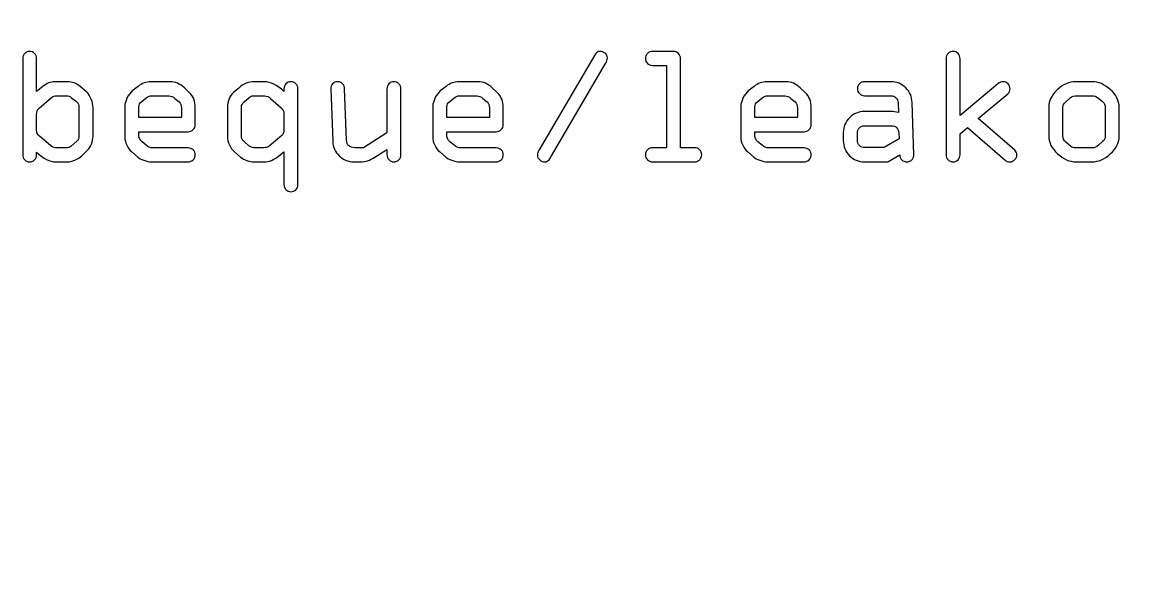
# Model space of a CAD drawing. Header units: centimetres. Extents: x -24.7 to -6.6, y 0.1 to 22.
# Drawn here: x -10.239 to -8.153, y 1.893 to 2.937 of the extents above; entities that cross this region are included whole.
import ezdxf

# ---------------------------------------------------------------- set-up
doc = ezdxf.new("R2010")
doc.units = ezdxf.units.CM
doc.header["$MEASUREMENT"] = 0
doc.layers.add('Layer 1', color=7, linetype='Continuous')

msp = doc.modelspace()

# ---------------------------------------------------------------- linework, layer by layer
at = {"layer": 'Layer 1', "lineweight": 20}
msp.add_open_spline([(-24.23734, 10.9532), (-24.23734, 10.9532), (-7.01586, 10.9532), (-7.01586, 10.9532), (-7.01586, 10.9532), (-6.78356, 10.9532), (-6.5935, 10.76314), (-6.5935, 10.53084), (-6.5935, 10.53084), (-6.5935, 10.53084), (-6.5935, 0.49496), (-6.5935, 0.49496), (-6.5935, 0.49496), (-6.5935, 0.26266), (-6.78356, 0.0726), (-7.01586, 0.0726), (-7.01586, 0.0726), (-7.01586, 0.0726), (-24.23734, 0.0726), (-24.23734, 0.0726), (-24.23734, 0.0726), (-24.46964, 0.0726), (-24.6597, 0.26266), (-24.6597, 0.49496), (-24.6597, 0.49496), (-24.6597, 0.49496), (-24.6597, 10.53084), (-24.6597, 10.53084), (-24.6597, 10.53084), (-24.6597, 10.76314), (-24.46964, 10.9532), (-24.23734, 10.9532)], degree=3, knots=[0, 0, 0, 0, 0.1111111, 0.1111111, 0.1111111, 0.1111111, 0.2222222, 0.2222222, 0.2222222, 0.2222222, 0.3333333, 0.3333333, 0.3333333, 0.3333333, 0.4444444, 0.4444444, 0.4444444, 0.4444444, 0.5555556, 0.5555556, 0.5555556, 0.5555556, 0.6666667, 0.6666667, 0.6666667, 0.6666667, 0.7777778, 0.7777778, 0.7777778, 0.7777778, 1, 1, 1, 1], dxfattribs=at)
at = {"layer": 'Layer 1', "color": 4}
for points, knots in [([(-10.21192, 2.86979), (-10.21192, 2.86979), (-10.21192, 2.80825), (-10.21192, 2.80825), (-10.21192, 2.80825), (-10.21192, 2.80825), (-10.20044, 2.8174), (-10.20044, 2.8174), (-10.20044, 2.8174), (-10.19319, 2.82338), (-10.18573, 2.82634), (-10.17795, 2.82634), (-10.17795, 2.82634), (-10.17795, 2.82634), (-10.15408, 2.82634), (-10.15408, 2.82634), (-10.15408, 2.82634), (-10.1453, 2.82634), (-10.13752, 2.82338), (-10.1307, 2.8174), (-10.1307, 2.8174), (-10.1307, 2.8174), (-10.11831, 2.80671), (-10.11831, 2.80671), (-10.11831, 2.80671), (-10.11487, 2.80369), (-10.11207, 2.79941), (-10.10985, 2.79385), (-10.10985, 2.79385), (-10.10762, 2.7883), (-10.10651, 2.78285), (-10.10651, 2.77745), (-10.10651, 2.77745), (-10.10651, 2.77745), (-10.10651, 2.7249), (-10.10651, 2.7249), (-10.10651, 2.7249), (-10.10651, 2.72014), (-10.10757, 2.71516), (-10.10963, 2.70987), (-10.10963, 2.70987), (-10.1117, 2.70463), (-10.11408, 2.70077), (-10.11673, 2.69828), (-10.11673, 2.69828), (-10.11673, 2.69828), (-10.12805, 2.68765), (-10.12805, 2.68765), (-10.12805, 2.68765), (-10.13096, 2.68484), (-10.13509, 2.68236), (-10.14048, 2.68013), (-10.14048, 2.68013), (-10.14583, 2.67791), (-10.15038, 2.6768), (-10.15408, 2.6768), (-10.15408, 2.6768), (-10.15408, 2.6768), (-10.17642, 2.6768), (-10.17642, 2.6768), (-10.17642, 2.6768), (-10.18726, 2.6768), (-10.19912, 2.68283), (-10.21192, 2.6949), (-10.21192, 2.6949), (-10.21192, 2.6949), (-10.21192, 2.68982), (-10.21192, 2.68982), (-10.21192, 2.68982), (-10.21192, 2.68617), (-10.21319, 2.6831), (-10.21573, 2.68061), (-10.21573, 2.68061), (-10.21827, 2.67807), (-10.22134, 2.6768), (-10.22494, 2.6768), (-10.22494, 2.6768), (-10.22854, 2.6768), (-10.23161, 2.67807), (-10.23415, 2.68061), (-10.23415, 2.68061), (-10.23669, 2.68315), (-10.23796, 2.68622), (-10.23796, 2.68982), (-10.23796, 2.68982), (-10.23796, 2.68982), (-10.23796, 2.86984), (-10.23796, 2.86984), (-10.23796, 2.86984), (-10.23796, 2.87344), (-10.23669, 2.87651), (-10.23409, 2.87905), (-10.23409, 2.87905), (-10.2315, 2.88159), (-10.22843, 2.88286), (-10.22494, 2.88286), (-10.22494, 2.88286), (-10.22134, 2.88286), (-10.21827, 2.88159), (-10.21573, 2.87905), (-10.21573, 2.87905), (-10.21319, 2.87651), (-10.21192, 2.87339), (-10.21192, 2.86979)], [0, 0, 0, 0, 0.037037, 0.037037, 0.037037, 0.037037, 0.0740741, 0.0740741, 0.0740741, 0.0740741, 0.1111111, 0.1111111, 0.1111111, 0.1111111, 0.1481481, 0.1481481, 0.1481481, 0.1481481, 0.1851852, 0.1851852, 0.1851852, 0.1851852, 0.2222222, 0.2222222, 0.2222222, 0.2222222, 0.2592593, 0.2592593, 0.2592593, 0.2592593, 0.2962963, 0.2962963, 0.2962963, 0.2962963, 0.3333333, 0.3333333, 0.3333333, 0.3333333, 0.3703704, 0.3703704, 0.3703704, 0.3703704, 0.4074074, 0.4074074, 0.4074074, 0.4074074, 0.4444444, 0.4444444, 0.4444444, 0.4444444, 0.4814815, 0.4814815, 0.4814815, 0.4814815, 0.5185185, 0.5185185, 0.5185185, 0.5185185, 0.5555556, 0.5555556, 0.5555556, 0.5555556, 0.5925926, 0.5925926, 0.5925926, 0.5925926, 0.6296296, 0.6296296, 0.6296296, 0.6296296, 0.6666667, 0.6666667, 0.6666667, 0.6666667, 0.7037037, 0.7037037, 0.7037037, 0.7037037, 0.7407407, 0.7407407, 0.7407407, 0.7407407, 0.7777778, 0.7777778, 0.7777778, 0.7777778, 0.8148148, 0.8148148, 0.8148148, 0.8148148, 0.8518519, 0.8518519, 0.8518519, 0.8518519, 0.8888889, 0.8888889, 0.8888889, 0.8888889, 0.9259259, 0.9259259, 0.9259259, 0.9259259, 1, 1, 1, 1]), ([(-9.14899, 2.86021), (-9.14899, 2.86021), (-9.25471, 2.68082), (-9.25471, 2.68082), (-9.25471, 2.68082), (-9.25641, 2.67812), (-9.259, 2.6768), (-9.26265, 2.6768), (-9.26265, 2.6768), (-9.26604, 2.6768), (-9.26921, 2.67796), (-9.27218, 2.68029), (-9.27218, 2.68029), (-9.27509, 2.68262), (-9.27657, 2.68558), (-9.27657, 2.68918), (-9.27657, 2.68918), (-9.27657, 2.69241), (-9.27551, 2.6958), (-9.27345, 2.69945), (-9.27345, 2.69945), (-9.27345, 2.69945), (-9.16782, 2.87868), (-9.16782, 2.87868), (-9.16782, 2.87868), (-9.16608, 2.88148), (-9.16333, 2.88286), (-9.15957, 2.88286), (-9.15957, 2.88286), (-9.15629, 2.88286), (-9.15311, 2.88175), (-9.1502, 2.87952), (-9.1502, 2.87952), (-9.14724, 2.8773), (-9.14576, 2.87439), (-9.14576, 2.87074), (-9.14576, 2.87074), (-9.14576, 2.86735), (-9.14682, 2.86386), (-9.14899, 2.86021)], [0, 0, 0, 0, 0.0909091, 0.0909091, 0.0909091, 0.0909091, 0.1818182, 0.1818182, 0.1818182, 0.1818182, 0.2727273, 0.2727273, 0.2727273, 0.2727273, 0.3636364, 0.3636364, 0.3636364, 0.3636364, 0.4545455, 0.4545455, 0.4545455, 0.4545455, 0.5454545, 0.5454545, 0.5454545, 0.5454545, 0.6363636, 0.6363636, 0.6363636, 0.6363636, 0.7272727, 0.7272727, 0.7272727, 0.7272727, 0.8181818, 0.8181818, 0.8181818, 0.8181818, 1, 1, 1, 1]), ([(-8.98262, 2.6768), (-8.98262, 2.6768), (-9.06157, 2.6768), (-9.06157, 2.6768), (-9.06157, 2.6768), (-9.06522, 2.6768), (-9.06829, 2.67812), (-9.07083, 2.68077), (-9.07083, 2.68077), (-9.07337, 2.68341), (-9.07464, 2.68654), (-9.07464, 2.69014), (-9.07464, 2.69014), (-9.07464, 2.69363), (-9.07337, 2.6967), (-9.07083, 2.69929), (-9.07083, 2.69929), (-9.06829, 2.70188), (-9.06522, 2.70315), (-9.06162, 2.70315), (-9.06162, 2.70315), (-9.06162, 2.70315), (-9.03558, 2.70315), (-9.03558, 2.70315), (-9.03558, 2.70315), (-9.03558, 2.70315), (-9.03558, 2.85682), (-9.03558, 2.85682), (-9.03558, 2.85682), (-9.03558, 2.85682), (-9.06173, 2.85682), (-9.06173, 2.85682), (-9.06173, 2.85682), (-9.06532, 2.85682), (-9.06834, 2.85809), (-9.07088, 2.86063), (-9.07088, 2.86063), (-9.07337, 2.86317), (-9.07464, 2.86624), (-9.07464, 2.86984), (-9.07464, 2.86984), (-9.07464, 2.87344), (-9.07337, 2.87651), (-9.07088, 2.87905), (-9.07088, 2.87905), (-9.06834, 2.88159), (-9.06527, 2.88286), (-9.06167, 2.88286), (-9.06167, 2.88286), (-9.06167, 2.88286), (-9.0222, 2.88286), (-9.0222, 2.88286), (-9.0222, 2.88286), (-9.0187, 2.88286), (-9.01564, 2.88159), (-9.0131, 2.87899), (-9.0131, 2.87899), (-9.0105, 2.8764), (-9.00923, 2.87333), (-9.00923, 2.86984), (-9.00923, 2.86984), (-9.00923, 2.86984), (-9.00923, 2.70315), (-9.00923, 2.70315), (-9.00923, 2.70315), (-9.00923, 2.70315), (-8.98267, 2.70315), (-8.98267, 2.70315), (-8.98267, 2.70315), (-8.97912, 2.70315), (-8.97605, 2.70188), (-8.97346, 2.69929), (-8.97346, 2.69929), (-8.97087, 2.6967), (-8.96954, 2.69363), (-8.96954, 2.69014), (-8.96954, 2.69014), (-8.96954, 2.68654), (-8.97081, 2.68341), (-8.97335, 2.68077), (-8.97335, 2.68077), (-8.97589, 2.67812), (-8.97896, 2.6768), (-8.98262, 2.6768)], [0, 0, 0, 0, 0.0454545, 0.0454545, 0.0454545, 0.0454545, 0.0909091, 0.0909091, 0.0909091, 0.0909091, 0.1363636, 0.1363636, 0.1363636, 0.1363636, 0.1818182, 0.1818182, 0.1818182, 0.1818182, 0.2272727, 0.2272727, 0.2272727, 0.2272727, 0.2727273, 0.2727273, 0.2727273, 0.2727273, 0.3181818, 0.3181818, 0.3181818, 0.3181818, 0.3636364, 0.3636364, 0.3636364, 0.3636364, 0.4090909, 0.4090909, 0.4090909, 0.4090909, 0.4545455, 0.4545455, 0.4545455, 0.4545455, 0.5, 0.5, 0.5, 0.5, 0.5454545, 0.5454545, 0.5454545, 0.5454545, 0.5909091, 0.5909091, 0.5909091, 0.5909091, 0.6363636, 0.6363636, 0.6363636, 0.6363636, 0.6818182, 0.6818182, 0.6818182, 0.6818182, 0.7272727, 0.7272727, 0.7272727, 0.7272727, 0.7727273, 0.7727273, 0.7727273, 0.7727273, 0.8181818, 0.8181818, 0.8181818, 0.8181818, 0.8636364, 0.8636364, 0.8636364, 0.8636364, 0.9090909, 0.9090909, 0.9090909, 0.9090909, 1, 1, 1, 1]), ([(-8.51298, 2.68982), (-8.51298, 2.68982), (-8.51298, 2.86952), (-8.51298, 2.86952), (-8.51298, 2.86952), (-8.51298, 2.87323), (-8.51171, 2.8764), (-8.50917, 2.87899), (-8.50917, 2.87899), (-8.50663, 2.88159), (-8.50356, 2.88286), (-8.49996, 2.88286), (-8.49996, 2.88286), (-8.49636, 2.88286), (-8.49329, 2.88159), (-8.49075, 2.87899), (-8.49075, 2.87899), (-8.48821, 2.8764), (-8.48694, 2.87323), (-8.48694, 2.86952), (-8.48694, 2.86952), (-8.48694, 2.86952), (-8.48694, 2.76316), (-8.48694, 2.76316), (-8.48694, 2.76316), (-8.48694, 2.76316), (-8.41641, 2.82264), (-8.41641, 2.82264), (-8.41641, 2.82264), (-8.41339, 2.82513), (-8.41016, 2.82634), (-8.40662, 2.82634), (-8.40662, 2.82634), (-8.40291, 2.82634), (-8.39979, 2.82502), (-8.3973, 2.82243), (-8.3973, 2.82243), (-8.39482, 2.81978), (-8.3936, 2.81671), (-8.3936, 2.81311), (-8.3936, 2.81311), (-8.3936, 2.8093), (-8.39498, 2.80629), (-8.39778, 2.80401), (-8.39778, 2.80401), (-8.39778, 2.80401), (-8.45297, 2.75776), (-8.45297, 2.75776), (-8.45297, 2.75776), (-8.45297, 2.75776), (-8.38492, 2.69865), (-8.38492, 2.69865), (-8.38492, 2.69865), (-8.38222, 2.69649), (-8.3809, 2.69363), (-8.3809, 2.69014), (-8.3809, 2.69014), (-8.3809, 2.6867), (-8.38212, 2.68363), (-8.3846, 2.68093), (-8.3846, 2.68093), (-8.38709, 2.67818), (-8.39016, 2.6768), (-8.39376, 2.6768), (-8.39376, 2.6768), (-8.39736, 2.6768), (-8.40058, 2.67796), (-8.40339, 2.68035), (-8.40339, 2.68035), (-8.40339, 2.68035), (-8.47329, 2.74072), (-8.47329, 2.74072), (-8.47329, 2.74072), (-8.47329, 2.74072), (-8.48694, 2.72929), (-8.48694, 2.72929), (-8.48694, 2.72929), (-8.48694, 2.72929), (-8.48694, 2.68982), (-8.48694, 2.68982), (-8.48694, 2.68982), (-8.48694, 2.68622), (-8.48821, 2.68315), (-8.49075, 2.68061), (-8.49075, 2.68061), (-8.49329, 2.67807), (-8.49636, 2.6768), (-8.49996, 2.6768), (-8.49996, 2.6768), (-8.50356, 2.6768), (-8.50663, 2.67807), (-8.50917, 2.68061), (-8.50917, 2.68061), (-8.51171, 2.68315), (-8.51298, 2.68622), (-8.51298, 2.68982)], [0, 0, 0, 0, 0.04, 0.04, 0.04, 0.04, 0.08, 0.08, 0.08, 0.08, 0.12, 0.12, 0.12, 0.12, 0.16, 0.16, 0.16, 0.16, 0.2, 0.2, 0.2, 0.2, 0.24, 0.24, 0.24, 0.24, 0.28, 0.28, 0.28, 0.28, 0.32, 0.32, 0.32, 0.32, 0.36, 0.36, 0.36, 0.36, 0.4, 0.4, 0.4, 0.4, 0.44, 0.44, 0.44, 0.44, 0.48, 0.48, 0.48, 0.48, 0.52, 0.52, 0.52, 0.52, 0.56, 0.56, 0.56, 0.56, 0.6, 0.6, 0.6, 0.6, 0.64, 0.64, 0.64, 0.64, 0.68, 0.68, 0.68, 0.68, 0.72, 0.72, 0.72, 0.72, 0.76, 0.76, 0.76, 0.76, 0.8, 0.8, 0.8, 0.8, 0.84, 0.84, 0.84, 0.84, 0.88, 0.88, 0.88, 0.88, 0.92, 0.92, 0.92, 0.92, 1, 1, 1, 1]), ([(-9.91569, 2.77745), (-9.91569, 2.77745), (-9.91569, 2.74602), (-9.91569, 2.74602), (-9.91569, 2.74602), (-9.91569, 2.74247), (-9.91696, 2.73945), (-9.91956, 2.73686), (-9.91956, 2.73686), (-9.92215, 2.73427), (-9.92522, 2.733), (-9.92871, 2.733), (-9.92871, 2.733), (-9.92871, 2.733), (-10.02079, 2.733), (-10.02079, 2.733), (-10.02079, 2.733), (-10.02079, 2.733), (-10.02079, 2.72538), (-10.02079, 2.72538), (-10.02079, 2.72538), (-10.02079, 2.72093), (-10.01888, 2.71712), (-10.01507, 2.71405), (-10.01507, 2.71405), (-10.01507, 2.71405), (-10.00745, 2.70765), (-10.00745, 2.70765), (-10.00745, 2.70765), (-10.00332, 2.70442), (-9.99941, 2.70284), (-9.99565, 2.70284), (-9.99565, 2.70284), (-9.99565, 2.70284), (-9.92871, 2.70284), (-9.92871, 2.70284), (-9.92871, 2.70284), (-9.92522, 2.70284), (-9.92215, 2.70157), (-9.91956, 2.69903), (-9.91956, 2.69903), (-9.91696, 2.69649), (-9.91569, 2.69342), (-9.91569, 2.68982), (-9.91569, 2.68982), (-9.91569, 2.68633), (-9.91702, 2.68326), (-9.91966, 2.68066), (-9.91966, 2.68066), (-9.92231, 2.67807), (-9.92533, 2.6768), (-9.92871, 2.6768), (-9.92871, 2.6768), (-9.92871, 2.6768), (-9.9974, 2.6768), (-9.9974, 2.6768), (-9.9974, 2.6768), (-10.00195, 2.6768), (-10.00671, 2.67775), (-10.01174, 2.67966), (-10.01174, 2.67966), (-10.01671, 2.68156), (-10.02042, 2.68357), (-10.0228, 2.68564), (-10.0228, 2.68564), (-10.0228, 2.68564), (-10.03444, 2.69585), (-10.03444, 2.69585), (-10.03444, 2.69585), (-10.03804, 2.69876), (-10.04105, 2.70278), (-10.04349, 2.70797), (-10.04349, 2.70797), (-10.04592, 2.7131), (-10.04714, 2.71786), (-10.04714, 2.7222), (-10.04714, 2.7222), (-10.04714, 2.7222), (-10.04714, 2.78189), (-10.04714, 2.78189), (-10.04714, 2.78189), (-10.04714, 2.78528), (-10.04582, 2.78988), (-10.04317, 2.79565), (-10.04317, 2.79565), (-10.04053, 2.80142), (-10.03719, 2.80592), (-10.03317, 2.80914), (-10.03317, 2.80914), (-10.03317, 2.80914), (-10.02232, 2.81766), (-10.02232, 2.81766), (-10.02232, 2.81766), (-10.01523, 2.82343), (-10.00729, 2.82634), (-9.99862, 2.82634), (-9.99862, 2.82634), (-9.99862, 2.82634), (-9.96205, 2.82634), (-9.96205, 2.82634), (-9.96205, 2.82634), (-9.95284, 2.82634), (-9.94416, 2.82253), (-9.93601, 2.81491), (-9.93601, 2.81491), (-9.93601, 2.81491), (-9.92623, 2.8056), (-9.92623, 2.8056), (-9.92623, 2.8056), (-9.91919, 2.7993), (-9.91569, 2.78994), (-9.91569, 2.77745)], [0, 0, 0, 0, 0.0344828, 0.0344828, 0.0344828, 0.0344828, 0.0689655, 0.0689655, 0.0689655, 0.0689655, 0.1034483, 0.1034483, 0.1034483, 0.1034483, 0.137931, 0.137931, 0.137931, 0.137931, 0.1724138, 0.1724138, 0.1724138, 0.1724138, 0.2068966, 0.2068966, 0.2068966, 0.2068966, 0.2413793, 0.2413793, 0.2413793, 0.2413793, 0.2758621, 0.2758621, 0.2758621, 0.2758621, 0.3103448, 0.3103448, 0.3103448, 0.3103448, 0.3448276, 0.3448276, 0.3448276, 0.3448276, 0.3793103, 0.3793103, 0.3793103, 0.3793103, 0.4137931, 0.4137931, 0.4137931, 0.4137931, 0.4482759, 0.4482759, 0.4482759, 0.4482759, 0.4827586, 0.4827586, 0.4827586, 0.4827586, 0.5172414, 0.5172414, 0.5172414, 0.5172414, 0.5517241, 0.5517241, 0.5517241, 0.5517241, 0.5862069, 0.5862069, 0.5862069, 0.5862069, 0.6206897, 0.6206897, 0.6206897, 0.6206897, 0.6551724, 0.6551724, 0.6551724, 0.6551724, 0.6896552, 0.6896552, 0.6896552, 0.6896552, 0.7241379, 0.7241379, 0.7241379, 0.7241379, 0.7586207, 0.7586207, 0.7586207, 0.7586207, 0.7931034, 0.7931034, 0.7931034, 0.7931034, 0.8275862, 0.8275862, 0.8275862, 0.8275862, 0.862069, 0.862069, 0.862069, 0.862069, 0.8965517, 0.8965517, 0.8965517, 0.8965517, 0.9310345, 0.9310345, 0.9310345, 0.9310345, 1, 1, 1, 1]), ([(-9.74996, 2.63425), (-9.74996, 2.63425), (-9.74996, 2.69553), (-9.74996, 2.69553), (-9.74996, 2.69553), (-9.74996, 2.69553), (-9.75991, 2.68733), (-9.75991, 2.68733), (-9.75991, 2.68733), (-9.76853, 2.68029), (-9.77764, 2.6768), (-9.78727, 2.6768), (-9.78727, 2.6768), (-9.78727, 2.6768), (-9.80483, 2.6768), (-9.80483, 2.6768), (-9.80483, 2.6768), (-9.8151, 2.6768), (-9.82378, 2.67976), (-9.83082, 2.68564), (-9.83082, 2.68564), (-9.83082, 2.68564), (-9.84293, 2.6958), (-9.84293, 2.6958), (-9.84293, 2.6958), (-9.84659, 2.69881), (-9.84955, 2.70294), (-9.85188, 2.70829), (-9.85188, 2.70829), (-9.85421, 2.71358), (-9.85537, 2.71871), (-9.85537, 2.72363), (-9.85537, 2.72363), (-9.85537, 2.72363), (-9.85537, 2.77777), (-9.85537, 2.77777), (-9.85537, 2.77777), (-9.85537, 2.79025), (-9.85156, 2.79978), (-9.84389, 2.80639), (-9.84389, 2.80639), (-9.84389, 2.80639), (-9.83436, 2.8146), (-9.83436, 2.8146), (-9.83436, 2.8146), (-9.82579, 2.82243), (-9.81605, 2.82634), (-9.80515, 2.82634), (-9.80515, 2.82634), (-9.80515, 2.82634), (-9.78605, 2.82634), (-9.78605, 2.82634), (-9.78605, 2.82634), (-9.77504, 2.82634), (-9.76303, 2.8202), (-9.74996, 2.80793), (-9.74996, 2.80793), (-9.74996, 2.80793), (-9.74996, 2.81333), (-9.74996, 2.81333), (-9.74996, 2.81333), (-9.74996, 2.81698), (-9.74869, 2.82005), (-9.74615, 2.82253), (-9.74615, 2.82253), (-9.74361, 2.82507), (-9.74054, 2.82634), (-9.73694, 2.82634), (-9.73694, 2.82634), (-9.73334, 2.82634), (-9.73027, 2.82507), (-9.72773, 2.82253), (-9.72773, 2.82253), (-9.72519, 2.82005), (-9.72392, 2.81698), (-9.72392, 2.81333), (-9.72392, 2.81333), (-9.72392, 2.81333), (-9.72392, 2.63425), (-9.72392, 2.63425), (-9.72392, 2.63425), (-9.72392, 2.6305), (-9.72519, 2.62738), (-9.72773, 2.62478), (-9.72773, 2.62478), (-9.73027, 2.62219), (-9.73334, 2.62092), (-9.73694, 2.62092), (-9.73694, 2.62092), (-9.74054, 2.62092), (-9.74361, 2.62219), (-9.74615, 2.62478), (-9.74615, 2.62478), (-9.74869, 2.62738), (-9.74996, 2.63055), (-9.74996, 2.63425)], [0, 0, 0, 0, 0.04, 0.04, 0.04, 0.04, 0.08, 0.08, 0.08, 0.08, 0.12, 0.12, 0.12, 0.12, 0.16, 0.16, 0.16, 0.16, 0.2, 0.2, 0.2, 0.2, 0.24, 0.24, 0.24, 0.24, 0.28, 0.28, 0.28, 0.28, 0.32, 0.32, 0.32, 0.32, 0.36, 0.36, 0.36, 0.36, 0.4, 0.4, 0.4, 0.4, 0.44, 0.44, 0.44, 0.44, 0.48, 0.48, 0.48, 0.48, 0.52, 0.52, 0.52, 0.52, 0.56, 0.56, 0.56, 0.56, 0.6, 0.6, 0.6, 0.6, 0.64, 0.64, 0.64, 0.64, 0.68, 0.68, 0.68, 0.68, 0.72, 0.72, 0.72, 0.72, 0.76, 0.76, 0.76, 0.76, 0.8, 0.8, 0.8, 0.8, 0.84, 0.84, 0.84, 0.84, 0.88, 0.88, 0.88, 0.88, 0.92, 0.92, 0.92, 0.92, 1, 1, 1, 1]), ([(-9.60137, 2.70315), (-9.60137, 2.70315), (-9.55755, 2.73109), (-9.55755, 2.73109), (-9.55755, 2.73109), (-9.55755, 2.73109), (-9.55755, 2.81306), (-9.55755, 2.81306), (-9.55755, 2.81306), (-9.55755, 2.81666), (-9.55628, 2.81978), (-9.55374, 2.82243), (-9.55374, 2.82243), (-9.5512, 2.82502), (-9.54814, 2.82634), (-9.54454, 2.82634), (-9.54454, 2.82634), (-9.54094, 2.82634), (-9.53787, 2.82502), (-9.53533, 2.82237), (-9.53533, 2.82237), (-9.53279, 2.81978), (-9.53152, 2.81666), (-9.53152, 2.81306), (-9.53152, 2.81306), (-9.53152, 2.81306), (-9.53152, 2.68982), (-9.53152, 2.68982), (-9.53152, 2.68982), (-9.53152, 2.68627), (-9.53279, 2.68326), (-9.53538, 2.68066), (-9.53538, 2.68066), (-9.53798, 2.67807), (-9.54104, 2.6768), (-9.54454, 2.6768), (-9.54454, 2.6768), (-9.54803, 2.6768), (-9.5511, 2.67807), (-9.55369, 2.68066), (-9.55369, 2.68066), (-9.55628, 2.68326), (-9.55755, 2.68627), (-9.55755, 2.68976), (-9.55755, 2.68976), (-9.55755, 2.68976), (-9.55755, 2.69998), (-9.55755, 2.69998), (-9.55755, 2.69998), (-9.55755, 2.69998), (-9.58015, 2.68532), (-9.58015, 2.68532), (-9.58015, 2.68532), (-9.58904, 2.67966), (-9.59804, 2.6768), (-9.60708, 2.6768), (-9.60708, 2.6768), (-9.60708, 2.6768), (-9.6192, 2.6768), (-9.6192, 2.6768), (-9.6192, 2.6768), (-9.62984, 2.6768), (-9.63894, 2.6805), (-9.64661, 2.68797), (-9.64661, 2.68797), (-9.65423, 2.69537), (-9.65831, 2.70448), (-9.65884, 2.71522), (-9.65884, 2.71522), (-9.65884, 2.71522), (-9.66265, 2.81333), (-9.66265, 2.81333), (-9.66265, 2.81333), (-9.66286, 2.81671), (-9.66164, 2.81978), (-9.659, 2.82237), (-9.659, 2.82237), (-9.65635, 2.82502), (-9.65323, 2.82634), (-9.64963, 2.82634), (-9.64963, 2.82634), (-9.64614, 2.82634), (-9.64312, 2.82507), (-9.64058, 2.82248), (-9.64058, 2.82248), (-9.63804, 2.81989), (-9.63672, 2.81682), (-9.63661, 2.81333), (-9.63661, 2.81333), (-9.63661, 2.81333), (-9.63312, 2.71712), (-9.63312, 2.71712), (-9.63312, 2.71712), (-9.6328, 2.70781), (-9.62751, 2.70315), (-9.61719, 2.70315), (-9.61719, 2.70315), (-9.61719, 2.70315), (-9.60137, 2.70315), (-9.60137, 2.70315)], [0, 0, 0, 0, 0.0384615, 0.0384615, 0.0384615, 0.0384615, 0.0769231, 0.0769231, 0.0769231, 0.0769231, 0.1153846, 0.1153846, 0.1153846, 0.1153846, 0.1538462, 0.1538462, 0.1538462, 0.1538462, 0.1923077, 0.1923077, 0.1923077, 0.1923077, 0.2307692, 0.2307692, 0.2307692, 0.2307692, 0.2692308, 0.2692308, 0.2692308, 0.2692308, 0.3076923, 0.3076923, 0.3076923, 0.3076923, 0.3461538, 0.3461538, 0.3461538, 0.3461538, 0.3846154, 0.3846154, 0.3846154, 0.3846154, 0.4230769, 0.4230769, 0.4230769, 0.4230769, 0.4615385, 0.4615385, 0.4615385, 0.4615385, 0.5, 0.5, 0.5, 0.5, 0.5384615, 0.5384615, 0.5384615, 0.5384615, 0.5769231, 0.5769231, 0.5769231, 0.5769231, 0.6153846, 0.6153846, 0.6153846, 0.6153846, 0.6538462, 0.6538462, 0.6538462, 0.6538462, 0.6923077, 0.6923077, 0.6923077, 0.6923077, 0.7307692, 0.7307692, 0.7307692, 0.7307692, 0.7692308, 0.7692308, 0.7692308, 0.7692308, 0.8076923, 0.8076923, 0.8076923, 0.8076923, 0.8461538, 0.8461538, 0.8461538, 0.8461538, 0.8846154, 0.8846154, 0.8846154, 0.8846154, 0.9230769, 0.9230769, 0.9230769, 0.9230769, 1, 1, 1, 1]), ([(-9.34038, 2.77745), (-9.34038, 2.77745), (-9.34038, 2.74602), (-9.34038, 2.74602), (-9.34038, 2.74602), (-9.34038, 2.74247), (-9.34165, 2.73945), (-9.34425, 2.73686), (-9.34425, 2.73686), (-9.34684, 2.73427), (-9.34991, 2.733), (-9.3534, 2.733), (-9.3534, 2.733), (-9.3534, 2.733), (-9.44548, 2.733), (-9.44548, 2.733), (-9.44548, 2.733), (-9.44548, 2.733), (-9.44548, 2.72538), (-9.44548, 2.72538), (-9.44548, 2.72538), (-9.44548, 2.72093), (-9.44357, 2.71712), (-9.43976, 2.71405), (-9.43976, 2.71405), (-9.43976, 2.71405), (-9.43214, 2.70765), (-9.43214, 2.70765), (-9.43214, 2.70765), (-9.42801, 2.70442), (-9.4241, 2.70284), (-9.42034, 2.70284), (-9.42034, 2.70284), (-9.42034, 2.70284), (-9.3534, 2.70284), (-9.3534, 2.70284), (-9.3534, 2.70284), (-9.34991, 2.70284), (-9.34684, 2.70157), (-9.34425, 2.69903), (-9.34425, 2.69903), (-9.34165, 2.69649), (-9.34038, 2.69342), (-9.34038, 2.68982), (-9.34038, 2.68982), (-9.34038, 2.68633), (-9.34171, 2.68326), (-9.34435, 2.68066), (-9.34435, 2.68066), (-9.347, 2.67807), (-9.35002, 2.6768), (-9.3534, 2.6768), (-9.3534, 2.6768), (-9.3534, 2.6768), (-9.42209, 2.6768), (-9.42209, 2.6768), (-9.42209, 2.6768), (-9.42664, 2.6768), (-9.4314, 2.67775), (-9.43643, 2.67966), (-9.43643, 2.67966), (-9.4414, 2.68156), (-9.44511, 2.68357), (-9.44749, 2.68564), (-9.44749, 2.68564), (-9.44749, 2.68564), (-9.45913, 2.69585), (-9.45913, 2.69585), (-9.45913, 2.69585), (-9.46273, 2.69876), (-9.46574, 2.70278), (-9.46818, 2.70797), (-9.46818, 2.70797), (-9.47061, 2.7131), (-9.47183, 2.71786), (-9.47183, 2.7222), (-9.47183, 2.7222), (-9.47183, 2.7222), (-9.47183, 2.78189), (-9.47183, 2.78189), (-9.47183, 2.78189), (-9.47183, 2.78528), (-9.47051, 2.78988), (-9.46786, 2.79565), (-9.46786, 2.79565), (-9.46522, 2.80142), (-9.46188, 2.80592), (-9.45786, 2.80914), (-9.45786, 2.80914), (-9.45786, 2.80914), (-9.44701, 2.81766), (-9.44701, 2.81766), (-9.44701, 2.81766), (-9.43992, 2.82343), (-9.43198, 2.82634), (-9.42331, 2.82634), (-9.42331, 2.82634), (-9.42331, 2.82634), (-9.38674, 2.82634), (-9.38674, 2.82634), (-9.38674, 2.82634), (-9.37753, 2.82634), (-9.36885, 2.82253), (-9.3607, 2.81491), (-9.3607, 2.81491), (-9.3607, 2.81491), (-9.35092, 2.8056), (-9.35092, 2.8056), (-9.35092, 2.8056), (-9.34388, 2.7993), (-9.34038, 2.78994), (-9.34038, 2.77745)], [0, 0, 0, 0, 0.0344828, 0.0344828, 0.0344828, 0.0344828, 0.0689655, 0.0689655, 0.0689655, 0.0689655, 0.1034483, 0.1034483, 0.1034483, 0.1034483, 0.137931, 0.137931, 0.137931, 0.137931, 0.1724138, 0.1724138, 0.1724138, 0.1724138, 0.2068966, 0.2068966, 0.2068966, 0.2068966, 0.2413793, 0.2413793, 0.2413793, 0.2413793, 0.2758621, 0.2758621, 0.2758621, 0.2758621, 0.3103448, 0.3103448, 0.3103448, 0.3103448, 0.3448276, 0.3448276, 0.3448276, 0.3448276, 0.3793103, 0.3793103, 0.3793103, 0.3793103, 0.4137931, 0.4137931, 0.4137931, 0.4137931, 0.4482759, 0.4482759, 0.4482759, 0.4482759, 0.4827586, 0.4827586, 0.4827586, 0.4827586, 0.5172414, 0.5172414, 0.5172414, 0.5172414, 0.5517241, 0.5517241, 0.5517241, 0.5517241, 0.5862069, 0.5862069, 0.5862069, 0.5862069, 0.6206897, 0.6206897, 0.6206897, 0.6206897, 0.6551724, 0.6551724, 0.6551724, 0.6551724, 0.6896552, 0.6896552, 0.6896552, 0.6896552, 0.7241379, 0.7241379, 0.7241379, 0.7241379, 0.7586207, 0.7586207, 0.7586207, 0.7586207, 0.7931034, 0.7931034, 0.7931034, 0.7931034, 0.8275862, 0.8275862, 0.8275862, 0.8275862, 0.862069, 0.862069, 0.862069, 0.862069, 0.8965517, 0.8965517, 0.8965517, 0.8965517, 0.9310345, 0.9310345, 0.9310345, 0.9310345, 1, 1, 1, 1]), ([(-8.76507, 2.77745), (-8.76507, 2.77745), (-8.76507, 2.74602), (-8.76507, 2.74602), (-8.76507, 2.74602), (-8.76507, 2.74247), (-8.76634, 2.73945), (-8.76894, 2.73686), (-8.76894, 2.73686), (-8.77153, 2.73427), (-8.7746, 2.733), (-8.77809, 2.733), (-8.77809, 2.733), (-8.77809, 2.733), (-8.87017, 2.733), (-8.87017, 2.733), (-8.87017, 2.733), (-8.87017, 2.733), (-8.87017, 2.72538), (-8.87017, 2.72538), (-8.87017, 2.72538), (-8.87017, 2.72093), (-8.86826, 2.71712), (-8.86445, 2.71405), (-8.86445, 2.71405), (-8.86445, 2.71405), (-8.85683, 2.70765), (-8.85683, 2.70765), (-8.85683, 2.70765), (-8.8527, 2.70442), (-8.84879, 2.70284), (-8.84503, 2.70284), (-8.84503, 2.70284), (-8.84503, 2.70284), (-8.77809, 2.70284), (-8.77809, 2.70284), (-8.77809, 2.70284), (-8.7746, 2.70284), (-8.77153, 2.70157), (-8.76894, 2.69903), (-8.76894, 2.69903), (-8.76634, 2.69649), (-8.76507, 2.69342), (-8.76507, 2.68982), (-8.76507, 2.68982), (-8.76507, 2.68633), (-8.7664, 2.68326), (-8.76904, 2.68066), (-8.76904, 2.68066), (-8.77169, 2.67807), (-8.77471, 2.6768), (-8.77809, 2.6768), (-8.77809, 2.6768), (-8.77809, 2.6768), (-8.84678, 2.6768), (-8.84678, 2.6768), (-8.84678, 2.6768), (-8.85133, 2.6768), (-8.85609, 2.67775), (-8.86112, 2.67966), (-8.86112, 2.67966), (-8.86609, 2.68156), (-8.8698, 2.68357), (-8.87218, 2.68564), (-8.87218, 2.68564), (-8.87218, 2.68564), (-8.88382, 2.69585), (-8.88382, 2.69585), (-8.88382, 2.69585), (-8.88742, 2.69876), (-8.89043, 2.70278), (-8.89287, 2.70797), (-8.89287, 2.70797), (-8.8953, 2.7131), (-8.89652, 2.71786), (-8.89652, 2.7222), (-8.89652, 2.7222), (-8.89652, 2.7222), (-8.89652, 2.78189), (-8.89652, 2.78189), (-8.89652, 2.78189), (-8.89652, 2.78528), (-8.8952, 2.78988), (-8.89255, 2.79565), (-8.89255, 2.79565), (-8.88991, 2.80142), (-8.88657, 2.80592), (-8.88255, 2.80914), (-8.88255, 2.80914), (-8.88255, 2.80914), (-8.8717, 2.81766), (-8.8717, 2.81766), (-8.8717, 2.81766), (-8.86461, 2.82343), (-8.85667, 2.82634), (-8.848, 2.82634), (-8.848, 2.82634), (-8.848, 2.82634), (-8.81143, 2.82634), (-8.81143, 2.82634), (-8.81143, 2.82634), (-8.80222, 2.82634), (-8.79354, 2.82253), (-8.78539, 2.81491), (-8.78539, 2.81491), (-8.78539, 2.81491), (-8.77561, 2.8056), (-8.77561, 2.8056), (-8.77561, 2.8056), (-8.76857, 2.7993), (-8.76507, 2.78994), (-8.76507, 2.77745)], [0, 0, 0, 0, 0.0344828, 0.0344828, 0.0344828, 0.0344828, 0.0689655, 0.0689655, 0.0689655, 0.0689655, 0.1034483, 0.1034483, 0.1034483, 0.1034483, 0.137931, 0.137931, 0.137931, 0.137931, 0.1724138, 0.1724138, 0.1724138, 0.1724138, 0.2068966, 0.2068966, 0.2068966, 0.2068966, 0.2413793, 0.2413793, 0.2413793, 0.2413793, 0.2758621, 0.2758621, 0.2758621, 0.2758621, 0.3103448, 0.3103448, 0.3103448, 0.3103448, 0.3448276, 0.3448276, 0.3448276, 0.3448276, 0.3793103, 0.3793103, 0.3793103, 0.3793103, 0.4137931, 0.4137931, 0.4137931, 0.4137931, 0.4482759, 0.4482759, 0.4482759, 0.4482759, 0.4827586, 0.4827586, 0.4827586, 0.4827586, 0.5172414, 0.5172414, 0.5172414, 0.5172414, 0.5517241, 0.5517241, 0.5517241, 0.5517241, 0.5862069, 0.5862069, 0.5862069, 0.5862069, 0.6206897, 0.6206897, 0.6206897, 0.6206897, 0.6551724, 0.6551724, 0.6551724, 0.6551724, 0.6896552, 0.6896552, 0.6896552, 0.6896552, 0.7241379, 0.7241379, 0.7241379, 0.7241379, 0.7586207, 0.7586207, 0.7586207, 0.7586207, 0.7931034, 0.7931034, 0.7931034, 0.7931034, 0.8275862, 0.8275862, 0.8275862, 0.8275862, 0.862069, 0.862069, 0.862069, 0.862069, 0.8965517, 0.8965517, 0.8965517, 0.8965517, 0.9310345, 0.9310345, 0.9310345, 0.9310345, 1, 1, 1, 1]), ([(-8.66554, 2.77078), (-8.66554, 2.77078), (-8.61437, 2.77078), (-8.61437, 2.77078), (-8.61437, 2.77078), (-8.61156, 2.77078), (-8.60749, 2.77015), (-8.60225, 2.76888), (-8.60225, 2.76888), (-8.60225, 2.76888), (-8.60283, 2.78729), (-8.60283, 2.78729), (-8.60283, 2.78729), (-8.60283, 2.79094), (-8.6041, 2.79401), (-8.60664, 2.7965), (-8.60664, 2.7965), (-8.60918, 2.79904), (-8.6123, 2.80031), (-8.6159, 2.80031), (-8.6159, 2.80031), (-8.6159, 2.80031), (-8.66564, 2.80031), (-8.66564, 2.80031), (-8.66564, 2.80031), (-8.66914, 2.80031), (-8.67221, 2.80158), (-8.6748, 2.80417), (-8.6748, 2.80417), (-8.67739, 2.80676), (-8.67871, 2.80983), (-8.67871, 2.81333), (-8.67871, 2.81333), (-8.67871, 2.81692), (-8.67744, 2.81999), (-8.6749, 2.82253), (-8.6749, 2.82253), (-8.67236, 2.82507), (-8.6693, 2.82634), (-8.66564, 2.82634), (-8.66564, 2.82634), (-8.66564, 2.82634), (-8.61601, 2.82634), (-8.61601, 2.82634), (-8.61601, 2.82634), (-8.60521, 2.82634), (-8.59601, 2.82259), (-8.58839, 2.81502), (-8.58839, 2.81502), (-8.58077, 2.8075), (-8.5768, 2.79824), (-8.57648, 2.78729), (-8.57648, 2.78729), (-8.57648, 2.78729), (-8.5733, 2.68982), (-8.5733, 2.68982), (-8.5733, 2.68982), (-8.5733, 2.68622), (-8.57457, 2.68315), (-8.57717, 2.68061), (-8.57717, 2.68061), (-8.57976, 2.67807), (-8.58283, 2.6768), (-8.58632, 2.6768), (-8.58632, 2.6768), (-8.59003, 2.6768), (-8.5932, 2.67807), (-8.59579, 2.68061), (-8.59579, 2.68061), (-8.59839, 2.68315), (-8.59966, 2.68622), (-8.59966, 2.68982), (-8.59966, 2.68982), (-8.59966, 2.68982), (-8.62167, 2.6768), (-8.62167, 2.6768), (-8.62167, 2.6768), (-8.62167, 2.6768), (-8.6657, 2.6768), (-8.6657, 2.6768), (-8.6657, 2.6768), (-8.67665, 2.6768), (-8.68596, 2.68061), (-8.69358, 2.68828), (-8.69358, 2.68828), (-8.70126, 2.6959), (-8.70507, 2.70522), (-8.70507, 2.71617), (-8.70507, 2.71617), (-8.70507, 2.71617), (-8.70507, 2.73141), (-8.70507, 2.73141), (-8.70507, 2.73141), (-8.70507, 2.74226), (-8.7012, 2.75152), (-8.69348, 2.75924), (-8.69348, 2.75924), (-8.68575, 2.76692), (-8.67644, 2.77078), (-8.66554, 2.77078)], [0, 0, 0, 0, 0.0384615, 0.0384615, 0.0384615, 0.0384615, 0.0769231, 0.0769231, 0.0769231, 0.0769231, 0.1153846, 0.1153846, 0.1153846, 0.1153846, 0.1538462, 0.1538462, 0.1538462, 0.1538462, 0.1923077, 0.1923077, 0.1923077, 0.1923077, 0.2307692, 0.2307692, 0.2307692, 0.2307692, 0.2692308, 0.2692308, 0.2692308, 0.2692308, 0.3076923, 0.3076923, 0.3076923, 0.3076923, 0.3461538, 0.3461538, 0.3461538, 0.3461538, 0.3846154, 0.3846154, 0.3846154, 0.3846154, 0.4230769, 0.4230769, 0.4230769, 0.4230769, 0.4615385, 0.4615385, 0.4615385, 0.4615385, 0.5, 0.5, 0.5, 0.5, 0.5384615, 0.5384615, 0.5384615, 0.5384615, 0.5769231, 0.5769231, 0.5769231, 0.5769231, 0.6153846, 0.6153846, 0.6153846, 0.6153846, 0.6538462, 0.6538462, 0.6538462, 0.6538462, 0.6923077, 0.6923077, 0.6923077, 0.6923077, 0.7307692, 0.7307692, 0.7307692, 0.7307692, 0.7692308, 0.7692308, 0.7692308, 0.7692308, 0.8076923, 0.8076923, 0.8076923, 0.8076923, 0.8461538, 0.8461538, 0.8461538, 0.8461538, 0.8846154, 0.8846154, 0.8846154, 0.8846154, 0.9230769, 0.9230769, 0.9230769, 0.9230769, 1, 1, 1, 1]), ([(-8.18976, 2.77909), (-8.18976, 2.77909), (-8.18976, 2.72405), (-8.18976, 2.72405), (-8.18976, 2.72405), (-8.18976, 2.71241), (-8.19527, 2.70162), (-8.20627, 2.69167), (-8.20627, 2.69167), (-8.21728, 2.68177), (-8.22861, 2.6768), (-8.2403, 2.6768), (-8.2403, 2.6768), (-8.2403, 2.6768), (-8.27083, 2.6768), (-8.27083, 2.6768), (-8.27083, 2.6768), (-8.28274, 2.6768), (-8.29406, 2.68183), (-8.30491, 2.69193), (-8.30491, 2.69193), (-8.31576, 2.70199), (-8.32121, 2.71268), (-8.32121, 2.72405), (-8.32121, 2.72405), (-8.32121, 2.72405), (-8.32121, 2.77909), (-8.32121, 2.77909), (-8.32121, 2.77909), (-8.32121, 2.79047), (-8.31592, 2.80115), (-8.30533, 2.81121), (-8.30533, 2.81121), (-8.29475, 2.82132), (-8.28322, 2.82634), (-8.27083, 2.82634), (-8.27083, 2.82634), (-8.27083, 2.82634), (-8.2403, 2.82634), (-8.2403, 2.82634), (-8.2403, 2.82634), (-8.22861, 2.82655), (-8.21728, 2.82169), (-8.20627, 2.81179), (-8.20627, 2.81179), (-8.19527, 2.80184), (-8.18976, 2.79094), (-8.18976, 2.77909)], [0, 0, 0, 0, 0.0769231, 0.0769231, 0.0769231, 0.0769231, 0.1538462, 0.1538462, 0.1538462, 0.1538462, 0.2307692, 0.2307692, 0.2307692, 0.2307692, 0.3076923, 0.3076923, 0.3076923, 0.3076923, 0.3846154, 0.3846154, 0.3846154, 0.3846154, 0.4615385, 0.4615385, 0.4615385, 0.4615385, 0.5384615, 0.5384615, 0.5384615, 0.5384615, 0.6153846, 0.6153846, 0.6153846, 0.6153846, 0.6923077, 0.6923077, 0.6923077, 0.6923077, 0.7692308, 0.7692308, 0.7692308, 0.7692308, 0.8461538, 0.8461538, 0.8461538, 0.8461538, 1, 1, 1, 1]), ([(-10.1561, 2.79999), (-10.1561, 2.79999), (-10.17409, 2.79999), (-10.17409, 2.79999), (-10.17409, 2.79999), (-10.17843, 2.79999), (-10.18176, 2.79898), (-10.18404, 2.79703), (-10.18404, 2.79703), (-10.18404, 2.79703), (-10.20742, 2.77702), (-10.20742, 2.77702), (-10.20742, 2.77702), (-10.21044, 2.77433), (-10.21192, 2.7703), (-10.21192, 2.76496), (-10.21192, 2.76496), (-10.21192, 2.76496), (-10.21192, 2.73564), (-10.21192, 2.73564), (-10.21192, 2.73564), (-10.21192, 2.73136), (-10.21023, 2.72776), (-10.20679, 2.7249), (-10.20679, 2.7249), (-10.20679, 2.7249), (-10.18589, 2.70733), (-10.18589, 2.70733), (-10.18589, 2.70733), (-10.18287, 2.70453), (-10.17975, 2.70315), (-10.17642, 2.70315), (-10.17642, 2.70315), (-10.17642, 2.70315), (-10.1552, 2.70315), (-10.1552, 2.70315), (-10.1552, 2.70315), (-10.15218, 2.70315), (-10.14959, 2.70411), (-10.14742, 2.70596), (-10.14742, 2.70596), (-10.14742, 2.70596), (-10.13705, 2.71522), (-10.13705, 2.71522), (-10.13705, 2.71522), (-10.13424, 2.71728), (-10.13286, 2.72019), (-10.13286, 2.724), (-10.13286, 2.724), (-10.13286, 2.724), (-10.13286, 2.77866), (-10.13286, 2.77866), (-10.13286, 2.77866), (-10.13286, 2.783), (-10.13424, 2.78628), (-10.13705, 2.78856), (-10.13705, 2.78856), (-10.13705, 2.78856), (-10.14652, 2.79644), (-10.14652, 2.79644), (-10.14652, 2.79644), (-10.14937, 2.79883), (-10.1526, 2.79999), (-10.1561, 2.79999)], [0, 0, 0, 0, 0.0588235, 0.0588235, 0.0588235, 0.0588235, 0.1176471, 0.1176471, 0.1176471, 0.1176471, 0.1764706, 0.1764706, 0.1764706, 0.1764706, 0.2352941, 0.2352941, 0.2352941, 0.2352941, 0.2941176, 0.2941176, 0.2941176, 0.2941176, 0.3529412, 0.3529412, 0.3529412, 0.3529412, 0.4117647, 0.4117647, 0.4117647, 0.4117647, 0.4705882, 0.4705882, 0.4705882, 0.4705882, 0.5294118, 0.5294118, 0.5294118, 0.5294118, 0.5882353, 0.5882353, 0.5882353, 0.5882353, 0.6470588, 0.6470588, 0.6470588, 0.6470588, 0.7058824, 0.7058824, 0.7058824, 0.7058824, 0.7647059, 0.7647059, 0.7647059, 0.7647059, 0.8235294, 0.8235294, 0.8235294, 0.8235294, 0.8823529, 0.8823529, 0.8823529, 0.8823529, 1, 1, 1, 1]), ([(-10.02079, 2.77946), (-10.02079, 2.77946), (-10.02079, 2.75935), (-10.02079, 2.75935), (-10.02079, 2.75935), (-10.02079, 2.75935), (-9.94141, 2.75935), (-9.94141, 2.75935), (-9.94141, 2.75935), (-9.94141, 2.75935), (-9.94141, 2.77745), (-9.94141, 2.77745), (-9.94141, 2.77745), (-9.94141, 2.78226), (-9.94289, 2.78597), (-9.94591, 2.78856), (-9.94591, 2.78856), (-9.94591, 2.78856), (-9.95353, 2.79517), (-9.95353, 2.79517), (-9.95353, 2.79517), (-9.9575, 2.7984), (-9.96104, 2.79999), (-9.96411, 2.79999), (-9.96411, 2.79999), (-9.96411, 2.79999), (-9.99697, 2.79999), (-9.99697, 2.79999), (-9.99697, 2.79999), (-10.001, 2.79999), (-10.0047, 2.79861), (-10.00803, 2.79581), (-10.00803, 2.79581), (-10.00803, 2.79581), (-10.01565, 2.78946), (-10.01565, 2.78946), (-10.01565, 2.78946), (-10.01909, 2.78692), (-10.02079, 2.78353), (-10.02079, 2.77946)], [0, 0, 0, 0, 0.0909091, 0.0909091, 0.0909091, 0.0909091, 0.1818182, 0.1818182, 0.1818182, 0.1818182, 0.2727273, 0.2727273, 0.2727273, 0.2727273, 0.3636364, 0.3636364, 0.3636364, 0.3636364, 0.4545455, 0.4545455, 0.4545455, 0.4545455, 0.5454545, 0.5454545, 0.5454545, 0.5454545, 0.6363636, 0.6363636, 0.6363636, 0.6363636, 0.7272727, 0.7272727, 0.7272727, 0.7272727, 0.8181818, 0.8181818, 0.8181818, 0.8181818, 1, 1, 1, 1]), ([(-9.80616, 2.70315), (-9.80616, 2.70315), (-9.78795, 2.70315), (-9.78795, 2.70315), (-9.78795, 2.70315), (-9.78335, 2.70315), (-9.77996, 2.70405), (-9.77764, 2.7059), (-9.77764, 2.7059), (-9.77764, 2.7059), (-9.75414, 2.7258), (-9.75414, 2.7258), (-9.75414, 2.7258), (-9.75134, 2.72829), (-9.74996, 2.73231), (-9.74996, 2.73787), (-9.74996, 2.73787), (-9.74996, 2.73787), (-9.74996, 2.76776), (-9.74996, 2.76776), (-9.74996, 2.76776), (-9.74996, 2.77126), (-9.75176, 2.77459), (-9.75541, 2.77777), (-9.75541, 2.77777), (-9.75541, 2.77777), (-9.77515, 2.79523), (-9.77515, 2.79523), (-9.77515, 2.79523), (-9.77838, 2.7984), (-9.78192, 2.79999), (-9.78573, 2.79999), (-9.78573, 2.79999), (-9.78573, 2.79999), (-9.80706, 2.79999), (-9.80706, 2.79999), (-9.80706, 2.79999), (-9.80997, 2.79999), (-9.81251, 2.79904), (-9.81473, 2.79708), (-9.81473, 2.79708), (-9.81473, 2.79708), (-9.82452, 2.78856), (-9.82452, 2.78856), (-9.82452, 2.78856), (-9.82775, 2.78581), (-9.82933, 2.78263), (-9.82933, 2.77914), (-9.82933, 2.77914), (-9.82933, 2.77914), (-9.82933, 2.72432), (-9.82933, 2.72432), (-9.82933, 2.72432), (-9.82933, 2.72083), (-9.82754, 2.71749), (-9.82388, 2.71427), (-9.82388, 2.71427), (-9.82388, 2.71427), (-9.81531, 2.7067), (-9.81531, 2.7067), (-9.81531, 2.7067), (-9.8124, 2.70432), (-9.80939, 2.70315), (-9.80616, 2.70315)], [0, 0, 0, 0, 0.0588235, 0.0588235, 0.0588235, 0.0588235, 0.1176471, 0.1176471, 0.1176471, 0.1176471, 0.1764706, 0.1764706, 0.1764706, 0.1764706, 0.2352941, 0.2352941, 0.2352941, 0.2352941, 0.2941176, 0.2941176, 0.2941176, 0.2941176, 0.3529412, 0.3529412, 0.3529412, 0.3529412, 0.4117647, 0.4117647, 0.4117647, 0.4117647, 0.4705882, 0.4705882, 0.4705882, 0.4705882, 0.5294118, 0.5294118, 0.5294118, 0.5294118, 0.5882353, 0.5882353, 0.5882353, 0.5882353, 0.6470588, 0.6470588, 0.6470588, 0.6470588, 0.7058824, 0.7058824, 0.7058824, 0.7058824, 0.7647059, 0.7647059, 0.7647059, 0.7647059, 0.8235294, 0.8235294, 0.8235294, 0.8235294, 0.8823529, 0.8823529, 0.8823529, 0.8823529, 1, 1, 1, 1]), ([(-9.44548, 2.77946), (-9.44548, 2.77946), (-9.44548, 2.75935), (-9.44548, 2.75935), (-9.44548, 2.75935), (-9.44548, 2.75935), (-9.3661, 2.75935), (-9.3661, 2.75935), (-9.3661, 2.75935), (-9.3661, 2.75935), (-9.3661, 2.77745), (-9.3661, 2.77745), (-9.3661, 2.77745), (-9.3661, 2.78226), (-9.36758, 2.78597), (-9.3706, 2.78856), (-9.3706, 2.78856), (-9.3706, 2.78856), (-9.37822, 2.79517), (-9.37822, 2.79517), (-9.37822, 2.79517), (-9.38219, 2.7984), (-9.38573, 2.79999), (-9.3888, 2.79999), (-9.3888, 2.79999), (-9.3888, 2.79999), (-9.42166, 2.79999), (-9.42166, 2.79999), (-9.42166, 2.79999), (-9.42569, 2.79999), (-9.42939, 2.79861), (-9.43272, 2.79581), (-9.43272, 2.79581), (-9.43272, 2.79581), (-9.44034, 2.78946), (-9.44034, 2.78946), (-9.44034, 2.78946), (-9.44378, 2.78692), (-9.44548, 2.78353), (-9.44548, 2.77946)], [0, 0, 0, 0, 0.0909091, 0.0909091, 0.0909091, 0.0909091, 0.1818182, 0.1818182, 0.1818182, 0.1818182, 0.2727273, 0.2727273, 0.2727273, 0.2727273, 0.3636364, 0.3636364, 0.3636364, 0.3636364, 0.4545455, 0.4545455, 0.4545455, 0.4545455, 0.5454545, 0.5454545, 0.5454545, 0.5454545, 0.6363636, 0.6363636, 0.6363636, 0.6363636, 0.7272727, 0.7272727, 0.7272727, 0.7272727, 0.8181818, 0.8181818, 0.8181818, 0.8181818, 1, 1, 1, 1]), ([(-8.87017, 2.77946), (-8.87017, 2.77946), (-8.87017, 2.75935), (-8.87017, 2.75935), (-8.87017, 2.75935), (-8.87017, 2.75935), (-8.79079, 2.75935), (-8.79079, 2.75935), (-8.79079, 2.75935), (-8.79079, 2.75935), (-8.79079, 2.77745), (-8.79079, 2.77745), (-8.79079, 2.77745), (-8.79079, 2.78226), (-8.79227, 2.78597), (-8.79529, 2.78856), (-8.79529, 2.78856), (-8.79529, 2.78856), (-8.80291, 2.79517), (-8.80291, 2.79517), (-8.80291, 2.79517), (-8.80688, 2.7984), (-8.81042, 2.79999), (-8.81349, 2.79999), (-8.81349, 2.79999), (-8.81349, 2.79999), (-8.84635, 2.79999), (-8.84635, 2.79999), (-8.84635, 2.79999), (-8.85038, 2.79999), (-8.85408, 2.79861), (-8.85741, 2.79581), (-8.85741, 2.79581), (-8.85741, 2.79581), (-8.86503, 2.78946), (-8.86503, 2.78946), (-8.86503, 2.78946), (-8.86847, 2.78692), (-8.87017, 2.78353), (-8.87017, 2.77946)], [0, 0, 0, 0, 0.0909091, 0.0909091, 0.0909091, 0.0909091, 0.1818182, 0.1818182, 0.1818182, 0.1818182, 0.2727273, 0.2727273, 0.2727273, 0.2727273, 0.3636364, 0.3636364, 0.3636364, 0.3636364, 0.4545455, 0.4545455, 0.4545455, 0.4545455, 0.5454545, 0.5454545, 0.5454545, 0.5454545, 0.6363636, 0.6363636, 0.6363636, 0.6363636, 0.7272727, 0.7272727, 0.7272727, 0.7272727, 0.8181818, 0.8181818, 0.8181818, 0.8181818, 1, 1, 1, 1]), ([(-8.29486, 2.77798), (-8.29486, 2.77798), (-8.29486, 2.72532), (-8.29486, 2.72532), (-8.29486, 2.72532), (-8.29486, 2.72056), (-8.29316, 2.71681), (-8.28972, 2.714), (-8.28972, 2.714), (-8.28972, 2.714), (-8.27999, 2.70564), (-8.27999, 2.70564), (-8.27999, 2.70564), (-8.27782, 2.70379), (-8.27475, 2.70284), (-8.27083, 2.70284), (-8.27083, 2.70284), (-8.27083, 2.70284), (-8.24062, 2.70284), (-8.24062, 2.70284), (-8.24062, 2.70284), (-8.23617, 2.70284), (-8.23215, 2.70442), (-8.2285, 2.70765), (-8.2285, 2.70765), (-8.2285, 2.70765), (-8.22062, 2.71464), (-8.22062, 2.71464), (-8.22062, 2.71464), (-8.21739, 2.71707), (-8.2158, 2.72056), (-8.2158, 2.72501), (-8.2158, 2.72501), (-8.2158, 2.72501), (-8.2158, 2.77766), (-8.2158, 2.77766), (-8.2158, 2.77766), (-8.2158, 2.78285), (-8.21739, 2.78666), (-8.22062, 2.78914), (-8.22062, 2.78914), (-8.22062, 2.78914), (-8.22977, 2.79644), (-8.22977, 2.79644), (-8.22977, 2.79644), (-8.23284, 2.79904), (-8.23649, 2.80031), (-8.24062, 2.80031), (-8.24062, 2.80031), (-8.24062, 2.80031), (-8.26755, 2.80031), (-8.26755, 2.80031), (-8.26755, 2.80031), (-8.27348, 2.80031), (-8.27803, 2.79893), (-8.2812, 2.79613), (-8.2812, 2.79613), (-8.2812, 2.79613), (-8.29004, 2.78851), (-8.29004, 2.78851), (-8.29004, 2.78851), (-8.29327, 2.78586), (-8.29486, 2.78232), (-8.29486, 2.77798)], [0, 0, 0, 0, 0.0588235, 0.0588235, 0.0588235, 0.0588235, 0.1176471, 0.1176471, 0.1176471, 0.1176471, 0.1764706, 0.1764706, 0.1764706, 0.1764706, 0.2352941, 0.2352941, 0.2352941, 0.2352941, 0.2941176, 0.2941176, 0.2941176, 0.2941176, 0.3529412, 0.3529412, 0.3529412, 0.3529412, 0.4117647, 0.4117647, 0.4117647, 0.4117647, 0.4705882, 0.4705882, 0.4705882, 0.4705882, 0.5294118, 0.5294118, 0.5294118, 0.5294118, 0.5882353, 0.5882353, 0.5882353, 0.5882353, 0.6470588, 0.6470588, 0.6470588, 0.6470588, 0.7058824, 0.7058824, 0.7058824, 0.7058824, 0.7647059, 0.7647059, 0.7647059, 0.7647059, 0.8235294, 0.8235294, 0.8235294, 0.8235294, 0.8823529, 0.8823529, 0.8823529, 0.8823529, 1, 1, 1, 1]), ([(-8.60066, 2.71998), (-8.60066, 2.71998), (-8.6014, 2.73104), (-8.6014, 2.73104), (-8.6014, 2.73104), (-8.60151, 2.7348), (-8.60283, 2.73787), (-8.60527, 2.74035), (-8.60527, 2.74035), (-8.60775, 2.74284), (-8.61082, 2.74411), (-8.61442, 2.74411), (-8.61442, 2.74411), (-8.61442, 2.74411), (-8.6657, 2.74411), (-8.6657, 2.74411), (-8.6657, 2.74411), (-8.6693, 2.74411), (-8.67236, 2.74284), (-8.6749, 2.7403), (-8.6749, 2.7403), (-8.67744, 2.73776), (-8.67871, 2.73469), (-8.67871, 2.73109), (-8.67871, 2.73109), (-8.67871, 2.73109), (-8.67871, 2.71649), (-8.67871, 2.71649), (-8.67871, 2.71649), (-8.67871, 2.713), (-8.67744, 2.70993), (-8.67485, 2.70733), (-8.67485, 2.70733), (-8.67226, 2.70474), (-8.66919, 2.70347), (-8.6657, 2.70347), (-8.6657, 2.70347), (-8.6657, 2.70347), (-8.62897, 2.70347), (-8.62897, 2.70347), (-8.62897, 2.70347), (-8.62897, 2.70347), (-8.60066, 2.71998), (-8.60066, 2.71998)], [0, 0, 0, 0, 0.0833333, 0.0833333, 0.0833333, 0.0833333, 0.1666667, 0.1666667, 0.1666667, 0.1666667, 0.25, 0.25, 0.25, 0.25, 0.3333333, 0.3333333, 0.3333333, 0.3333333, 0.4166667, 0.4166667, 0.4166667, 0.4166667, 0.5, 0.5, 0.5, 0.5, 0.5833333, 0.5833333, 0.5833333, 0.5833333, 0.6666667, 0.6666667, 0.6666667, 0.6666667, 0.75, 0.75, 0.75, 0.75, 0.8333333, 0.8333333, 0.8333333, 0.8333333, 1, 1, 1, 1])]:
    msp.add_open_spline(points, degree=3, knots=knots, dxfattribs=at)

doc.saveas('drawing.dxf')
